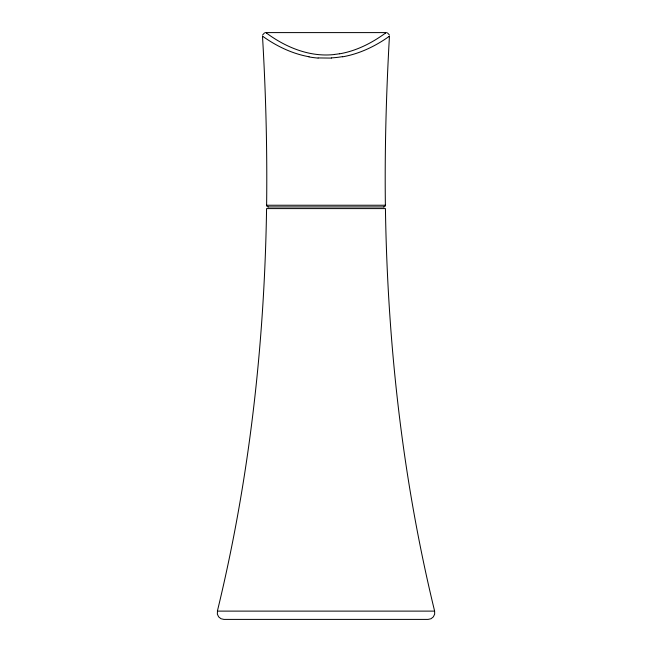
<?xml version="1.0" encoding="UTF-8"?>
<svg xmlns="http://www.w3.org/2000/svg" width="652" height="652" viewBox="0 0 652 652"><rect width="100%" height="100%" fill="white"/><g stroke="black" fill="none" stroke-linecap="round" stroke-linejoin="round"><path stroke-width="0.98" d="M268.29 206.937A1.679 1.679 0 0 1 266.619 205.241C267.312 148.852 265.812 92.445 262.495 36.153L262.74 36.325M342.447 56.838C359.488 53.904 375.47 46.178 389.44 36.202C386.343 91.198 384.721 146.292 385.332 201.386L385.381 205.241A1.679 1.679 0 0 1 383.702 206.937M262.674 34.866L264.573 32.853M339.61 53.806C356.644 50.897 372.357 42.787 386.155 32.6L265.845 32.6C285.38 47.237 309.733 57.368 334.517 54.499M386.098 32.641L385.634 32.991M389.44 36.202L388.959 36.536M331.428 58.093L318.152 57.93M217.499 611.111L217.336 614.119L218.624 616.841L220.963 618.724L223.897 619.4L428.103 619.4L431.037 618.724L433.376 616.841L434.664 614.119L434.623 611.111C402.577 479.44 387.5 343.987 385.43 208.591L266.57 208.591C264.5 343.987 249.414 479.44 217.377 611.111L434.493 611.111M385.381 205.241L266.619 205.241M268.249 206.937L383.751 206.937M309.048 56.748C292.178 53.749 276.432 46.105 262.56 36.194M387.427 32.853L389.325 34.866M265.845 32.6L266.375 32.991M339.562 53.733A41.443 19.03 -0.3 0 1 334.484 54.426M342.284 56.659A45.232 19.527 -0.2 0 1 331.371 57.898M318.078 58.085A45.754 19.984 0.1 0 1 308.918 56.887"/></g></svg>
